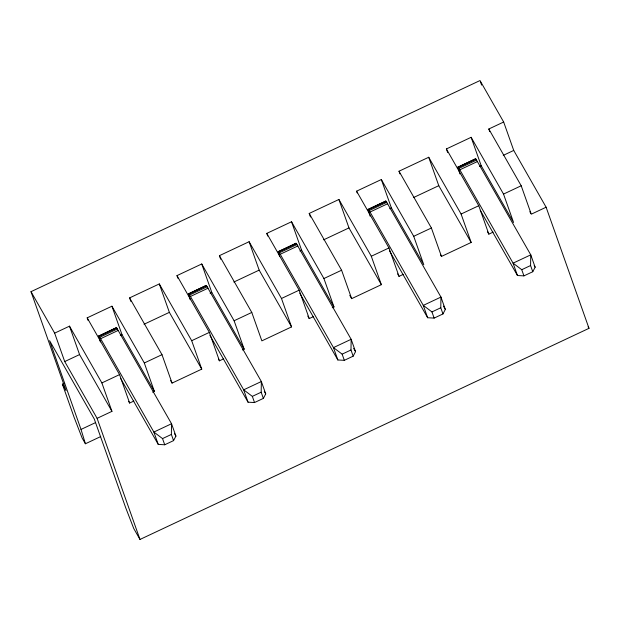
<?xml version="1.0" encoding="UTF-8"?>
<svg xmlns="http://www.w3.org/2000/svg" width="620" height="620" viewBox="0 0 620 620"><rect width="100%" height="100%" fill="white"/><g stroke="black" fill="none" stroke-linecap="round" stroke-linejoin="round"><path stroke-width="0.93" d="M120.559 378.347L158.247 444.416L164.726 444.772L173.561 440.618L171.376 434.442L171.546 423.747L116.777 328.026L116.366 327.693L98.689 336.001L100.394 341.961M209.886 335.288L248.047 402.194L254.526 402.55L263.361 398.396L261.175 392.212L261.353 381.525L206.576 285.804L206.173 285.464L188.495 293.779L190.201 299.739M299.692 293.066L337.853 359.972L344.325 360.329L353.168 356.167L350.982 349.99L351.153 339.295L296.376 243.583L295.972 243.242L278.295 251.557L279.697 256.649M389.492 250.844L427.653 317.742L434.132 318.099L442.967 313.945L440.781 307.768L440.952 297.073L386.183 201.361L385.772 201.019L368.094 209.328L370.109 216.155M480.252 210.288L517.46 275.52L523.931 275.877L532.774 271.723L530.581 265.538L530.759 254.851L475.982 159.131L475.579 158.798L457.901 167.106L459.916 173.933M116.366 327.693L98.565 336.265M206.173 285.464L188.364 294.043M296.011 244.365L295.972 243.242M385.81 202.136L385.772 201.019M475.579 158.798L457.777 167.369M173.561 440.618L175.925 436.108L171.546 423.747L153.869 432.055L158.247 444.416M263.361 398.396L265.724 393.878L261.353 381.525L243.676 389.833L248.047 402.194M353.168 356.167L355.531 351.656L351.153 339.295L333.475 347.611L337.853 359.972M442.967 313.945L445.331 309.434L440.952 297.073L423.282 305.389L427.653 317.742M532.774 271.723L535.138 267.212L530.759 254.851L513.081 263.159L517.46 275.52M64.123 383.338L62.372 384.16L66.007 390.538L31 291.671L480.012 80.546L503.665 122.016L513.732 150.435L546.111 207.212L589 328.329L139.988 539.454L133.734 528.488L125.713 507.78L94.279 419.012L49.592 340.667L81.019 429.428L85.405 443.765L100.719 436.565M97.1 418.337L64.72 361.561L54.653 333.134L69.502 326.151L101.882 382.928L111.949 411.354L97.1 418.337L139.988 539.454M88.125 320.501L87.18 317.843L111.925 306.203L144.313 362.979L154.38 391.406L152.667 392.204M130.867 301.444L129.603 297.894L159.301 283.929L191.689 340.706L201.756 369.125L172.058 383.09L170.624 380.587M177.925 278.279L176.979 275.613L201.733 263.981L234.112 320.757L244.179 349.184L242.474 349.982M219.41 255.665L249.108 241.707L281.488 298.476L291.555 326.903L261.857 340.868L251.79 312.441L219.41 255.665L220.666 259.222M267.724 236.057L266.786 233.391L291.532 221.758L323.919 278.527L333.978 306.954L332.274 307.76M310.465 217L309.21 213.443L338.908 199.477L371.295 256.254L381.354 284.681L351.656 298.646L349.757 295.306M357.213 192.944L356.585 191.169L381.331 179.529L413.718 236.305L423.786 264.732L391.398 207.956L381.331 179.529M399.954 173.887L399.009 171.221L428.714 157.255L461.094 214.032L471.161 242.459L441.463 256.424L440.51 254.75M447.648 152.497L446.392 148.947L471.138 137.307L503.525 194.083L513.585 222.51L481.205 165.734L471.138 137.307M489.761 131.657L488.816 128.999L503.665 122.016M278.171 251.821L295.849 243.505M367.97 209.599L385.648 201.283M98.689 336.001L99.099 336.342L116.777 328.026M188.495 293.779L188.899 294.12L206.576 285.804M278.295 251.557L278.698 251.891L296.376 243.583M368.094 209.328L368.505 209.669L386.183 201.361M457.901 167.106L458.304 167.447L475.982 159.131M99.099 336.342L99.758 337.264L117.436 328.949M188.899 294.12L189.557 295.035L207.235 286.727M278.698 251.891L279.356 252.813L297.034 244.505M368.505 209.669L369.163 210.591L386.841 202.275M458.304 167.447L458.963 168.369L476.64 160.053M99.758 337.264L100.618 338.706L118.296 330.39M189.557 295.035L190.425 296.476L208.103 288.168M279.356 252.813L280.224 254.254L297.902 245.946M369.163 210.591L370.031 212.032L387.709 203.717M458.963 168.369L459.831 169.81L477.509 161.494M64.72 361.561L79.569 354.578L69.502 326.151M120.288 335.428L121.993 334.63L111.925 306.203M144.034 324.26L169.369 312.356L159.301 283.929M210.087 293.206L211.792 292.408L201.733 263.981M233.841 282.038L259.168 270.126L249.108 241.707M299.894 250.984L301.599 250.178L291.532 221.758M323.64 239.816L348.975 227.904L338.908 199.477M389.693 208.762L391.398 207.956M413.447 197.594L438.774 185.682L428.714 157.255M479.493 166.532L481.205 165.734M503.246 155.364L513.732 150.435M101.882 382.928L119.559 374.612L87.18 317.843M144.313 362.979L161.991 354.663L129.603 297.894M191.689 340.706L209.366 332.39L176.979 275.613M234.112 320.757L251.79 312.441M281.488 298.476L299.166 290.168L266.786 233.391M323.919 278.527L341.597 270.219L309.21 213.443M371.295 256.254L388.972 247.946L356.585 191.169M413.718 236.305L431.396 227.997L399.009 171.221M461.094 214.032L478.772 205.716L446.392 148.947M503.525 194.083L521.203 185.767L488.816 128.999M128.673 401.373L129.626 403.039L133.897 401.032M218.48 359.151L219.434 360.817L223.696 358.81M307.807 316.091L309.233 318.595L313.503 316.588M397.606 273.862L399.032 276.365L403.302 274.365M487.413 231.64L488.839 234.143L493.101 232.136M546.111 207.212L531.263 214.195L521.203 185.767M81.019 429.428L95.488 422.631M100.618 338.706L153.869 432.055L162.533 438.596L171.376 434.442M190.425 296.476L243.676 389.833L252.34 396.366L261.175 392.212M280.224 254.254L333.475 347.611L342.139 354.144L350.982 349.99M370.031 212.032L423.282 305.389L431.946 311.922L440.781 307.768M459.831 169.81L513.081 263.159L521.745 269.7L530.581 265.538M529.837 211.691L530.79 213.365M588.109 326.763L589 328.329M534.177 265.538L535.138 267.212M438.774 185.682L471.161 242.459M443.424 306.086L445.331 309.434M348.975 227.904L381.354 284.681M301.599 250.178L333.978 306.954M353.625 348.308L355.531 351.656M259.168 270.126L291.555 326.903M211.792 292.408L244.179 349.184M264.298 391.375L265.724 393.878M169.369 312.356L201.756 369.125M121.993 334.63L154.38 391.406M174.491 433.597L175.925 436.108M79.569 354.578L111.949 411.354M31 291.671L54.653 333.134M85.405 443.765L82.135 438.022L74.106 417.307L62.372 384.16M480.337 81.453L481.616 85.08M521.745 269.7L523.931 275.877M478.772 205.716L488.839 234.143M431.396 227.997L441.463 256.424M431.946 311.922L434.132 318.099M388.972 247.946L399.032 276.365M341.597 270.219L351.656 298.646M342.139 354.144L344.325 360.329M299.166 290.168L309.233 318.595M252.34 396.366L254.526 402.55M209.366 332.39L219.434 360.817M161.991 354.663L172.058 383.09M162.533 438.596L164.726 444.772M119.559 374.612L129.626 403.039"/></g></svg>
